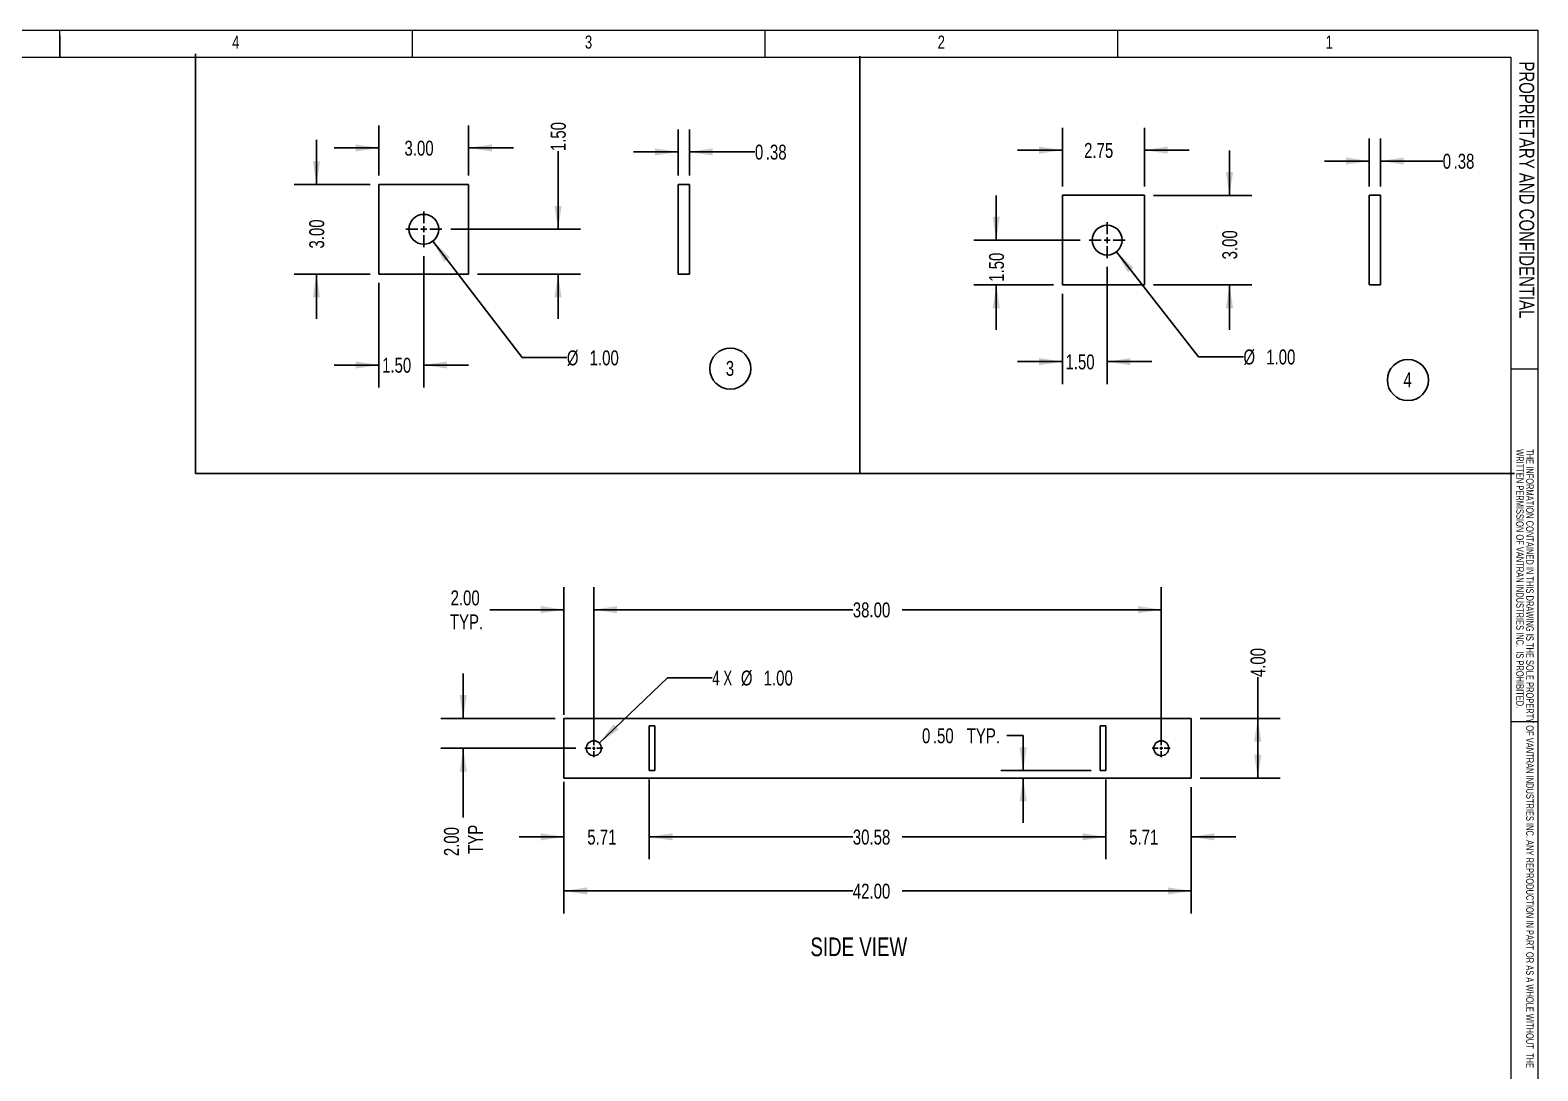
# Model space of a CAD drawing. Header units: inches. Extents: x 0 to 16.5, y 0 to 11.7.
# Drawn here: x 8.1 to 16.52, y 5.86 to 11.67 of the extents above; entities that cross this region are included whole.
import ezdxf

# ---------------------------------------------------------------- set-up
doc = ezdxf.new("R2010")
doc.units = ezdxf.units.IN
doc.header["$MEASUREMENT"] = 0
doc.layers.add('FORMAT', color=7, linetype='Continuous')
doc.styles.add('SLDTEXTSTYLE0', font='TXT', dxfattribs={"width": 0.75})
doc.styles.add('SLDTEXTSTYLE5', font='TXT', dxfattribs={"width": 0.666667})
doc.dimstyles.new('SLDDIMSTYLE0', dxfattribs={"dimtxt": 0.084961, "dimasz": 0.13, "dimexe": 0, "dimexo": 0.0625, "dimgap": 0.02124, "dimtad": 0, "dimlfac": 12, "dimrnd": 1e-09, "dimzin": 4, "dimdsep": 46, "dimtxsty": 'SLDTEXTSTYLE0', "dimsah": 1, "dimcen": 0.09, "dimadec": 0, "dimazin": 1, "dimtfac": 1, "dimtofl": 0, "dimtmove": 0, "dimatfit": 3, "dimfxl": 0, "dimfrac": 2, "dimtolj": 1, "dimtzin": 12, "dimarcsym": 0})
doc.dimstyles.new('SLDDIMSTYLE1', dxfattribs={"dimtxt": 0.084961, "dimasz": 0.13, "dimexe": 0, "dimexo": 0.0625, "dimgap": 0.02124, "dimtad": 0, "dimlfac": 12, "dimrnd": 1e-09, "dimzin": 12, "dimdsep": 46, "dimtxsty": 'SLDTEXTSTYLE0', "dimsah": 1, "dimcen": 0.09, "dimadec": 0, "dimazin": 3, "dimtfac": 1, "dimtofl": 0, "dimtmove": 0, "dimatfit": 3, "dimfxl": 0, "dimfrac": 2, "dimtolj": 1, "dimtzin": 12, "dimarcsym": 0})
doc.dimstyles.new('SLDDIMSTYLE10', dxfattribs={"dimtxt": 0.084961, "dimasz": 0.13, "dimexe": 0, "dimexo": 0.0625, "dimgap": 0.02124, "dimtad": 0, "dimlfac": 6, "dimrnd": 1e-09, "dimzin": 12, "dimdsep": 46, "dimtxsty": 'SLDTEXTSTYLE0', "dimsah": 1, "dimcen": 0.09, "dimadec": 0, "dimazin": 3, "dimtfac": 1, "dimtmove": 0, "dimatfit": 0, "dimfxl": 0, "dimfrac": 2, "dimtolj": 1, "dimtzin": 12, "dimarcsym": 0})
doc.dimstyles.new('SLDDIMSTYLE2', dxfattribs={"dimtxt": 0.084961, "dimasz": 0.13, "dimexe": 0, "dimexo": 0.0625, "dimgap": 0.02124, "dimtad": 0, "dimlfac": 12, "dimrnd": 1e-09, "dimzin": 4, "dimdsep": 46, "dimtxsty": 'SLDTEXTSTYLE0', "dimsah": 1, "dimcen": 0.09, "dimadec": 0, "dimazin": 1, "dimtfac": 1, "dimtmove": 0, "dimatfit": 0, "dimfxl": 0, "dimfrac": 2, "dimtolj": 1, "dimtzin": 12, "dimarcsym": 0})
doc.dimstyles.new('SLDDIMSTYLE3', dxfattribs={"dimtxt": 0.084961, "dimasz": 0.13, "dimexe": 0, "dimexo": 0.0625, "dimgap": 0.02124, "dimtad": 0, "dimlfac": 12, "dimrnd": 1e-09, "dimzin": 12, "dimdsep": 46, "dimtxsty": 'SLDTEXTSTYLE0', "dimsah": 1, "dimcen": 0.09, "dimadec": 0, "dimazin": 3, "dimtfac": 1, "dimtmove": 0, "dimatfit": 0, "dimfxl": 0, "dimfrac": 2, "dimtolj": 1, "dimtzin": 12, "dimarcsym": 0})
doc.dimstyles.new('SLDDIMSTYLE4', dxfattribs={"dimtxt": 0.084961, "dimasz": 0.13, "dimexe": 0, "dimexo": 0.0625, "dimgap": 0.02124, "dimtad": 0, "dimtih": 1, "dimtoh": 1, "dimlfac": 12, "dimrnd": 1e-09, "dimzin": 4, "dimdsep": 46, "dimtxsty": 'SLDTEXTSTYLE0', "dimsah": 1, "dimcen": 0, "dimadec": 0, "dimazin": 1, "dimtfac": 1, "dimtofl": 0, "dimtmove": 0, "dimatfit": 3, "dimfxl": 0, "dimfrac": 2, "dimtolj": 1, "dimtzin": 12, "dimarcsym": 0})
doc.dimstyles.new('SLDDIMSTYLE6', dxfattribs={"dimtxt": 0.084961, "dimasz": 0.13, "dimexe": 0, "dimexo": 0.0625, "dimgap": 0.02124, "dimtad": 0, "dimtih": 1, "dimtoh": 1, "dimlfac": 12, "dimrnd": 1e-09, "dimzin": 4, "dimdsep": 46, "dimtxsty": 'SLDTEXTSTYLE0', "dimsah": 1, "dimcen": 0.09, "dimadec": 0, "dimazin": 1, "dimtfac": 1, "dimtmove": 0, "dimatfit": 0, "dimfxl": 0, "dimfrac": 2, "dimtolj": 1, "dimtzin": 12, "dimarcsym": 0})
doc.dimstyles.new('SLDDIMSTYLE7', dxfattribs={"dimtxt": 0.084961, "dimasz": 0.13, "dimexe": 0, "dimexo": 0.0625, "dimgap": 0.02124, "dimtad": 0, "dimlfac": 12, "dimrnd": 1e-09, "dimzin": 4, "dimdsep": 46, "dimtxsty": 'SLDTEXTSTYLE0', "dimsah": 1, "dimcen": 0.09, "dimadec": 0, "dimazin": 1, "dimtfac": 1, "dimtdec": 3, "dimtmove": 0, "dimatfit": 0, "dimfxl": 0, "dimfrac": 2, "dimtolj": 1, "dimtzin": 12, "dimarcsym": 0})
doc.dimstyles.new('SLDDIMSTYLE8', dxfattribs={"dimtxt": 0.084961, "dimasz": 0.13, "dimexe": 0, "dimexo": 0.0625, "dimgap": 0.02124, "dimtad": 0, "dimlfac": 6, "dimrnd": 1e-09, "dimzin": 4, "dimdsep": 46, "dimtxsty": 'SLDTEXTSTYLE0', "dimsah": 1, "dimcen": 0.09, "dimadec": 0, "dimazin": 1, "dimtfac": 1, "dimtmove": 0, "dimatfit": 0, "dimfxl": 0, "dimfrac": 2, "dimtolj": 1, "dimtzin": 12, "dimarcsym": 0})
doc.dimstyles.new('SLDDIMSTYLE9', dxfattribs={"dimtxt": 0.084961, "dimasz": 0.13, "dimexe": 0, "dimexo": 0.0625, "dimgap": 0.02124, "dimtad": 0, "dimtih": 1, "dimtoh": 1, "dimlfac": 6, "dimrnd": 1e-09, "dimzin": 4, "dimdsep": 46, "dimtxsty": 'SLDTEXTSTYLE0', "dimsah": 1, "dimcen": 0, "dimadec": 0, "dimazin": 1, "dimtfac": 1, "dimtofl": 0, "dimtmove": 0, "dimatfit": 3, "dimfxl": 0, "dimfrac": 2, "dimtolj": 1, "dimtzin": 12, "dimarcsym": 0})

# ---------------------------------------------------------------- blocks, each defined once
blk = doc.blocks.new('SW_NOTE_0')
at = {"color": 0, "linetype": 'Continuous', "lineweight": 0, "attachment_point": 1, "rotation": 270, "style": 'SLDTEXTSTYLE0'}
for s, insert, char_height in [('WRITTEN PERMISSION OF VANTRAN INDUSTRIES INC.  IS PROHIBITED.', (-0.0018, 0), 0.041667), ('THE INFORMATION CONTAINED IN THIS DRAWING IS THE SOLE PROPERTY OF VANTRAN INDUSTRIES INC. ANY REPRODUCTION IN PART OR AS A WHOLE WITHOUT  THE', (0.0537, 0), 0.0416667)]:
    blk.add_mtext(s, dxfattribs=dict(at, insert=insert, char_height=char_height))
blk = doc.blocks.new('Drawing View123')
at = {"color": 7, "linetype": 'Continuous', "lineweight": 25}
for p, q in [((-2.993, 0.2917), (-2.993, 0.2836)), ((0.507, 0.2917), (-2.993, 0.2917)), ((-2.993, 0.2836), (-2.993, 0.2746)), ((-2.993, 0.2746), (-2.993, 0.262)), ((-2.993, 0.262), (-2.993, 0.2382)), ((0.507, 0.2917), (0.507, 0.2836)), ((0.507, 0.2836), (0.507, 0.2746)), ((0.507, 0.2746), (0.507, 0.262)), ((0.507, 0.262), (0.507, 0.2382)), ((-2.993, 0.2382), (-2.993, 0.0118)), ((-2.5173, 0.25), (-2.5173, 0)), ((-2.486, 0.25), (-2.5173, 0.25)), ((-2.486, 0), (-2.486, 0.25)), ((0.0313, 0.25), (0, 0.25)), ((0, 0.25), (0, 0)), ((0.0313, 0), (0.0313, 0.25)), ((0.507, 0.2382), (0.507, 0.0118)), ((-2.993, 0.0118), (-2.993, -0.012)), ((-2.5173, 0), (-2.486, 0)), ((0, 0), (0.0313, 0)), ((0.507, 0.0118), (0.507, -0.012)), ((-2.993, -0.012), (-2.993, -0.0246)), ((-2.993, -0.0246), (-2.993, -0.0336)), ((-2.993, -0.0336), (-2.993, -0.0417)), ((0.507, -0.0417), (-2.993, -0.0417)), ((0.507, -0.012), (0.507, -0.0246)), ((0.507, -0.0246), (0.507, -0.0336)), ((0.507, -0.0336), (0.507, -0.0417))]:
    blk.add_line(p, q, dxfattribs=at)
for centre in [(-2.8263, 0.125), (0.3403, 0.125)]:
    blk.add_circle(centre, 0.0417, dxfattribs=at)
blk = doc.blocks.new('_D_24')
at = {"layer": 'FORMAT'}
for p, q in [((11.5576, 7.4902), (11.5576, 7.0455)), ((11.0818, 7.4486), (11.0818, 7.0455)), ((11.0818, 7.1705), (10.8318, 7.1705)), ((11.5576, 7.1705), (11.8076, 7.1705))]:
    blk.add_line(p, q, dxfattribs=at)
for points in [[(11.0818, 7.1705), (10.9518, 7.1905), (10.9518, 7.1505)], [(11.5576, 7.1705), (11.6876, 7.1505), (11.6876, 7.1905)]]:
    blk.add_solid(points, dxfattribs=at)
at = {"layer": 'FORMAT', "insert": (11.2119, 7.2109), "char_height": 0.08333, "attachment_point": 1, "style": 'SLDTEXTSTYLE0'}
blk.add_mtext('5.71', dxfattribs=at)
blk = doc.blocks.new('_D_25')
at = {"layer": 'FORMAT'}
for p, q in [((11.0818, 7.4782), (11.0818, 6.7436)), ((14.5818, 7.4486), (14.5818, 6.7436)), ((11.0818, 6.8686), (12.6937, 6.8686)), ((14.5818, 6.8686), (12.97, 6.8686))]:
    blk.add_line(p, q, dxfattribs=at)
for points in [[(11.0818, 6.8686), (11.2118, 6.8486), (11.2118, 6.8886)], [(14.5818, 6.8686), (14.4518, 6.8886), (14.4518, 6.8486)]]:
    blk.add_solid(points, dxfattribs=at)
at = {"layer": 'FORMAT', "insert": (12.6937, 6.909), "char_height": 0.08333, "attachment_point": 1, "style": 'SLDTEXTSTYLE0'}
blk.add_mtext('42.00', dxfattribs=at)
blk = doc.blocks.new('_D_26')
at = {"layer": 'FORMAT'}
for p, q in [((13.554, 7.7359), (13.644, 7.7359)), ((13.644, 7.7359), (13.644, 7.5402)), ((14.0248, 7.5402), (13.519, 7.5402)), ((13.644, 7.4986), (13.644, 7.2486))]:
    blk.add_line(p, q, dxfattribs=at)
for points in [[(13.644, 7.5402), (13.664, 7.6702), (13.624, 7.6702)], [(13.644, 7.4986), (13.624, 7.3686), (13.664, 7.3686)]]:
    blk.add_solid(points, dxfattribs=at)
at = {"layer": 'FORMAT', "attachment_point": 1, "style": 'SLDTEXTSTYLE0'}
for s, insert, char_height in [('0', (13.08, 7.7763), 0.0833), ('.50', (13.1406, 7.7763), 0.08333), ('TYP.', (13.3294, 7.7763), 0.08333)]:
    blk.add_mtext(s, dxfattribs=dict(at, insert=insert, char_height=char_height))
blk = doc.blocks.new('_D_27')
at = {"layer": 'FORMAT'}
for p, q in [((11.2485, 7.7152), (11.2485, 8.5639)), ((14.4152, 7.7152), (14.4152, 8.5639)), ((11.2485, 8.4389), (12.6937, 8.4389)), ((14.4152, 8.4389), (12.97, 8.4389))]:
    blk.add_line(p, q, dxfattribs=at)
for points in [[(11.2485, 8.4389), (11.3785, 8.4189), (11.3785, 8.4589)], [(14.4152, 8.4389), (14.2852, 8.4589), (14.2852, 8.4189)]]:
    blk.add_solid(points, dxfattribs=at)
at = {"layer": 'FORMAT', "insert": (12.6937, 8.4793), "char_height": 0.08333, "attachment_point": 1, "style": 'SLDTEXTSTYLE0'}
blk.add_mtext('38.00', dxfattribs=at)
blk = doc.blocks.new('_D_28')
at = {"layer": 'FORMAT'}
for p, q in [((11.0818, 7.8523), (11.0818, 8.5639)), ((11.2485, 7.7152), (11.2485, 8.5639)), ((11.0818, 8.4389), (10.6688, 8.4389)), ((11.2485, 8.4389), (11.4985, 8.4389))]:
    blk.add_line(p, q, dxfattribs=at)
for points in [[(11.0818, 8.4389), (10.9518, 8.4589), (10.9518, 8.4189)], [(11.2485, 8.4389), (11.3785, 8.4189), (11.3785, 8.4589)]]:
    blk.add_solid(points, dxfattribs=at)
at = {"layer": 'FORMAT', "char_height": 0.08333, "attachment_point": 1, "style": 'SLDTEXTSTYLE0'}
for s, insert in [('2.00', (10.4491, 8.5463)), ('TYP.', (10.445, 8.4122))]:
    blk.add_mtext(s, dxfattribs=dict(at, insert=insert))
blk = doc.blocks.new('_D_29')
at = {"layer": 'FORMAT'}
for p, q in [((14.9536, 7.8319), (14.9536, 8.0622)), ((14.6318, 7.8319), (15.0786, 7.8319)), ((14.9536, 7.4986), (14.9536, 7.8319)), ((14.6318, 7.4986), (15.0786, 7.4986))]:
    blk.add_line(p, q, dxfattribs=at)
for points in [[(14.9536, 7.8319), (14.9336, 7.7019), (14.9736, 7.7019)], [(14.9536, 7.4986), (14.9736, 7.6286), (14.9336, 7.6286)]]:
    blk.add_solid(points, dxfattribs=at)
at = {"layer": 'FORMAT', "insert": (14.9132, 8.0622), "char_height": 0.08333, "attachment_point": 1, "rotation": 90, "style": 'SLDTEXTSTYLE0'}
blk.add_mtext('4.00', dxfattribs=at)
blk = doc.blocks.new('_D_30')
at = {"layer": 'FORMAT'}
for p, q in [((10.5195, 7.8319), (10.5195, 8.0819)), ((11.0318, 7.8319), (10.3945, 7.8319)), ((11.1485, 7.6652), (10.3945, 7.6652)), ((10.5195, 7.6652), (10.5195, 7.2783))]:
    blk.add_line(p, q, dxfattribs=at)
for points in [[(10.5195, 7.8319), (10.5395, 7.9619), (10.4995, 7.9619)], [(10.5195, 7.6652), (10.4995, 7.5352), (10.5395, 7.5352)]]:
    blk.add_solid(points, dxfattribs=at)
at = {"layer": 'FORMAT', "char_height": 0.08333, "attachment_point": 1, "rotation": 90, "style": 'SLDTEXTSTYLE0'}
for s, insert in [('2.00', (10.4121, 7.0627)), ('TYP', (10.5462, 7.0754))]:
    blk.add_mtext(s, dxfattribs=dict(at, insert=insert))
blk = doc.blocks.new('_D_31')
at = {"layer": 'FORMAT'}
for p, q in [((11.2786, 7.6941), (11.6591, 8.0587)), ((11.6591, 8.0587), (11.9091, 8.0587))]:
    blk.add_line(p, q, dxfattribs=at)
blk.add_solid([(11.2786, 7.6941), (11.3863, 7.7696), (11.3586, 7.7984)], dxfattribs=at)
at = {"layer": 'FORMAT', "char_height": 0.08333, "attachment_point": 1}
for s, insert, style in [('4 X', (11.9091, 8.0991), 'SLDTEXTSTYLE5'), ('%%c', (12.069, 8.0991), 'SLDTEXTSTYLE0'), ('1.00', (12.1964, 8.0991), 'SLDTEXTSTYLE0')]:
    blk.add_mtext(s, dxfattribs=dict(at, insert=insert, style=style))
blk = doc.blocks.new('_D_32')
at = {"layer": 'FORMAT'}
for p, q in [((14.1061, 7.4902), (14.1061, 7.0455)), ((14.5818, 7.4486), (14.5818, 7.0455)), ((14.1061, 7.1705), (13.8561, 7.1705)), ((14.5818, 7.1705), (14.8318, 7.1705))]:
    blk.add_line(p, q, dxfattribs=at)
for points in [[(14.1061, 7.1705), (13.9761, 7.1905), (13.9761, 7.1505)], [(14.5818, 7.1705), (14.7118, 7.1505), (14.7118, 7.1905)]]:
    blk.add_solid(points, dxfattribs=at)
at = {"layer": 'FORMAT', "insert": (14.2362, 7.2109), "char_height": 0.08333, "attachment_point": 1, "style": 'SLDTEXTSTYLE0'}
blk.add_mtext('5.71', dxfattribs=at)
blk = doc.blocks.new('_D_33')
at = {"layer": 'FORMAT'}
for p, q in [((11.5576, 7.4902), (11.5576, 7.0455)), ((14.1061, 7.4902), (14.1061, 7.0455)), ((11.5576, 7.1705), (12.6937, 7.1705)), ((14.1061, 7.1705), (12.97, 7.1705))]:
    blk.add_line(p, q, dxfattribs=at)
for points in [[(11.5576, 7.1705), (11.6876, 7.1505), (11.6876, 7.1905)], [(14.1061, 7.1705), (13.9761, 7.1905), (13.9761, 7.1505)]]:
    blk.add_solid(points, dxfattribs=at)
at = {"layer": 'FORMAT', "insert": (12.6937, 7.2109), "char_height": 0.08333, "attachment_point": 1, "style": 'SLDTEXTSTYLE0'}
blk.add_mtext('30.58', dxfattribs=at)
blk = doc.blocks.new('SW_CENTERMARKSYMBOL_12')
at = {"layer": 'FORMAT', "color": 0}
for p, q in [((-0.0167, 0), (-0.05, 0)), ((0, 0), (-0.0083, 0)), ((0, 0.0167), (0, 0.05)), ((0, 0), (0, 0.0083)), ((0, 0), (0, -0.0083)), ((0, 0), (0.0083, 0)), ((0.0167, 0), (0.05, 0)), ((0, -0.0167), (0, -0.05))]:
    blk.add_line(p, q, dxfattribs=at)
blk = doc.blocks.new('SW_CENTERMARKSYMBOL_13')
at = {"layer": 'FORMAT', "color": 0}
for p, q in [((-0.0167, 0), (-0.05, 0)), ((0, 0), (-0.0083, 0)), ((0, 0.0167), (0, 0.05)), ((0, 0), (0, 0.0083)), ((0, 0), (0, -0.0083)), ((0, 0), (0.0083, 0)), ((0.0167, 0), (0.05, 0)), ((0, -0.0167), (0, -0.05))]:
    blk.add_line(p, q, dxfattribs=at)
blk = doc.blocks.new('Drawing View124')
at = {"color": 7, "linetype": 'Continuous', "lineweight": 25}
for p, q in [((-0.5, 0), (-0.5, -0.5)), ((0, 0), (-0.5, 0)), ((0, 0), (0, -0.5)), ((0, -0.5), (-0.5, -0.5))]:
    blk.add_line(p, q, dxfattribs=at)
blk.add_circle((-0.25, -0.25), 0.0833, dxfattribs=at)
blk = doc.blocks.new('_D_34')
at = {"layer": 'FORMAT'}
for p, q in [((9.7006, 10.8126), (9.7006, 11.0626)), ((9.9995, 10.8126), (9.5756, 10.8126)), ((9.9995, 10.3126), (9.5756, 10.3126)), ((9.7006, 10.3126), (9.7006, 10.0626))]:
    blk.add_line(p, q, dxfattribs=at)
for points in [[(9.7006, 10.8126), (9.7206, 10.9426), (9.6806, 10.9426)], [(9.7006, 10.3126), (9.6806, 10.1826), (9.7206, 10.1826)]]:
    blk.add_solid(points, dxfattribs=at)
at = {"layer": 'FORMAT', "insert": (9.6602, 10.4548), "char_height": 0.08333, "attachment_point": 1, "rotation": 90, "style": 'SLDTEXTSTYLE0'}
blk.add_mtext('3.00', dxfattribs=at)
blk = doc.blocks.new('_D_35')
at = {"layer": 'FORMAT'}
for p, q in [((10.0495, 10.8626), (10.0495, 11.1416)), ((10.5495, 10.8626), (10.5495, 11.1416)), ((10.0495, 11.0166), (9.7995, 11.0166)), ((10.5495, 11.0166), (10.7995, 11.0166))]:
    blk.add_line(p, q, dxfattribs=at)
for points in [[(10.0495, 11.0166), (9.9195, 11.0366), (9.9195, 10.9966)], [(10.5495, 11.0166), (10.6795, 10.9966), (10.6795, 11.0366)]]:
    blk.add_solid(points, dxfattribs=at)
at = {"layer": 'FORMAT', "insert": (10.1917, 11.057), "char_height": 0.08333, "attachment_point": 1, "style": 'SLDTEXTSTYLE0'}
blk.add_mtext('3.00', dxfattribs=at)
blk = doc.blocks.new('_D_36')
at = {"layer": 'FORMAT'}
for p, q in [((10.3502, 10.4964), (10.8478, 9.8459)), ((10.8478, 9.8459), (11.0978, 9.8459))]:
    blk.add_line(p, q, dxfattribs=at)
blk.add_solid([(10.3502, 10.4964), (10.4133, 10.381), (10.445, 10.4053)], dxfattribs=at)
at = {"layer": 'FORMAT', "char_height": 0.08333, "attachment_point": 1, "style": 'SLDTEXTSTYLE0'}
for s, insert in [('%%c', (11.0978, 9.8862)), ('1.00', (11.2252, 9.8862))]:
    blk.add_mtext(s, dxfattribs=dict(at, insert=insert))
blk = doc.blocks.new('_D_37')
at = {"layer": 'FORMAT'}
for p, q in [((11.0488, 10.5626), (11.0488, 10.9985)), ((10.4495, 10.5626), (11.1738, 10.5626)), ((10.5995, 10.3126), (11.1738, 10.3126)), ((11.0488, 10.3126), (11.0488, 10.0626))]:
    blk.add_line(p, q, dxfattribs=at)
for points in [[(11.0488, 10.5626), (11.0688, 10.6926), (11.0288, 10.6926)], [(11.0488, 10.3126), (11.0288, 10.1826), (11.0688, 10.1826)]]:
    blk.add_solid(points, dxfattribs=at)
at = {"layer": 'FORMAT', "insert": (11.0084, 10.9985), "char_height": 0.08333, "attachment_point": 1, "rotation": 90, "style": 'SLDTEXTSTYLE0'}
blk.add_mtext('1.50', dxfattribs=at)
blk = doc.blocks.new('_D_38')
at = {"layer": 'FORMAT'}
for p, q in [((10.2995, 10.4126), (10.2995, 9.6797)), ((10.0495, 10.2626), (10.0495, 9.6797)), ((10.0495, 9.8047), (9.7995, 9.8047)), ((10.2995, 9.8047), (10.5495, 9.8047))]:
    blk.add_line(p, q, dxfattribs=at)
for points in [[(10.0495, 9.8047), (9.9195, 9.8247), (9.9195, 9.7847)], [(10.2995, 9.8047), (10.4295, 9.7847), (10.4295, 9.8247)]]:
    blk.add_solid(points, dxfattribs=at)
at = {"layer": 'FORMAT', "insert": (10.0667, 9.8451), "char_height": 0.08333, "attachment_point": 1, "style": 'SLDTEXTSTYLE0'}
blk.add_mtext('1.50', dxfattribs=at)
blk = doc.blocks.new('SW_NOTE_0_5')
at = {"layer": 'FORMAT', "color": 0}
blk.add_circle((0.0303, 0.0646), 0.1146, dxfattribs=at)
at = {"layer": 'FORMAT', "color": 0, "insert": (0.0286, 0.1074), "char_height": 0.0833, "attachment_point": 2, "style": 'SLDTEXTSTYLE0'}
blk.add_mtext('3', dxfattribs=at)
blk = doc.blocks.new('SW_CENTERMARKSYMBOL_14')
at = {"layer": 'FORMAT', "color": 0}
for p, q in [((0, 0.0333), (0, 0.1)), ((-0.0333, 0), (-0.1, 0)), ((0, 0), (-0.0167, 0)), ((0, 0), (0, 0.0167)), ((0, 0), (0, -0.0167)), ((0, 0), (0.0167, 0)), ((0.0333, 0), (0.1, 0)), ((0, -0.0333), (0, -0.1))]:
    blk.add_line(p, q, dxfattribs=at)
blk = doc.blocks.new('Drawing View126')
at = {"color": 7, "linetype": 'Continuous', "lineweight": 25}
for p, q in [((0, 0), (-0.4583, 0)), ((0, 0), (0, -0.5)), ((-0.4583, 0), (-0.4583, -0.5)), ((0, -0.5), (-0.4583, -0.5))]:
    blk.add_line(p, q, dxfattribs=at)
blk.add_circle((-0.2083, -0.25), 0.0833, dxfattribs=at)
blk = doc.blocks.new('_D_39')
at = {"layer": 'FORMAT'}
for p, q in [((13.8632, 10.802), (13.8632, 11.1292)), ((14.3215, 10.802), (14.3215, 11.1292)), ((13.8632, 11.0042), (13.6132, 11.0042)), ((14.3215, 11.0042), (14.5715, 11.0042))]:
    blk.add_line(p, q, dxfattribs=at)
for points in [[(13.8632, 11.0042), (13.7332, 11.0242), (13.7332, 10.9842)], [(14.3215, 11.0042), (14.4515, 10.9842), (14.4515, 11.0242)]]:
    blk.add_solid(points, dxfattribs=at)
at = {"layer": 'FORMAT', "insert": (13.9845, 11.0446), "char_height": 0.08333, "attachment_point": 1, "style": 'SLDTEXTSTYLE0'}
blk.add_mtext('2.75', dxfattribs=at)
blk = doc.blocks.new('_D_40')
at = {"layer": 'FORMAT'}
for p, q in [((14.796, 10.752), (14.796, 11.002)), ((14.3715, 10.752), (14.921, 10.752)), ((14.3715, 10.252), (14.921, 10.252)), ((14.796, 10.252), (14.796, 10.002))]:
    blk.add_line(p, q, dxfattribs=at)
for points in [[(14.796, 10.752), (14.816, 10.882), (14.776, 10.882)], [(14.796, 10.252), (14.776, 10.122), (14.816, 10.122)]]:
    blk.add_solid(points, dxfattribs=at)
at = {"layer": 'FORMAT', "insert": (14.7556, 10.3943), "char_height": 0.08333, "attachment_point": 1, "rotation": 90, "style": 'SLDTEXTSTYLE0'}
blk.add_mtext('3.00', dxfattribs=at)
blk = doc.blocks.new('_D_41')
at = {"layer": 'FORMAT'}
for p, q in [((14.1132, 10.352), (14.1132, 9.6985)), ((13.8632, 10.202), (13.8632, 9.6985)), ((13.8632, 9.8235), (13.6132, 9.8235)), ((14.1132, 9.8235), (14.3632, 9.8235))]:
    blk.add_line(p, q, dxfattribs=at)
for points in [[(13.8632, 9.8235), (13.7332, 9.8435), (13.7332, 9.8035)], [(14.1132, 9.8235), (14.2432, 9.8035), (14.2432, 9.8435)]]:
    blk.add_solid(points, dxfattribs=at)
at = {"layer": 'FORMAT', "insert": (13.8804, 9.8639), "char_height": 0.08333, "attachment_point": 1, "style": 'SLDTEXTSTYLE0'}
blk.add_mtext('1.50', dxfattribs=at)
blk = doc.blocks.new('_D_42')
at = {"layer": 'FORMAT'}
for p, q in [((13.4943, 10.502), (13.4943, 10.752)), ((13.9632, 10.502), (13.3693, 10.502)), ((13.8132, 10.252), (13.3693, 10.252)), ((13.4943, 10.252), (13.4943, 10.002))]:
    blk.add_line(p, q, dxfattribs=at)
for points in [[(13.4943, 10.502), (13.5143, 10.632), (13.4743, 10.632)], [(13.4943, 10.252), (13.4743, 10.122), (13.5143, 10.122)]]:
    blk.add_solid(points, dxfattribs=at)
at = {"layer": 'FORMAT', "insert": (13.4539, 10.2693), "char_height": 0.08333, "attachment_point": 1, "rotation": 90, "style": 'SLDTEXTSTYLE0'}
blk.add_mtext('1.50', dxfattribs=at)
blk = doc.blocks.new('_D_43')
at = {"layer": 'FORMAT'}
for p, q in [((14.1646, 10.4365), (14.6237, 9.8506)), ((14.6237, 9.8506), (14.8737, 9.8506))]:
    blk.add_line(p, q, dxfattribs=at)
blk.add_solid([(14.1646, 10.4365), (14.229, 10.3218), (14.2605, 10.3465)], dxfattribs=at)
at = {"layer": 'FORMAT', "char_height": 0.08333, "attachment_point": 1, "style": 'SLDTEXTSTYLE0'}
for s, insert in [('%%c', (14.8737, 9.891)), ('1.00', (15.0011, 9.891))]:
    blk.add_mtext(s, dxfattribs=dict(at, insert=insert))
blk = doc.blocks.new('SW_NOTE_0_6')
at = {"layer": 'FORMAT', "color": 0}
blk.add_circle((0.0303, 0.0646), 0.1146, dxfattribs=at)
at = {"layer": 'FORMAT', "color": 0, "insert": (0.0286, 0.1074), "char_height": 0.0833, "attachment_point": 2, "style": 'SLDTEXTSTYLE0'}
blk.add_mtext('4', dxfattribs=at)
blk = doc.blocks.new('SW_CENTERMARKSYMBOL_15')
at = {"layer": 'FORMAT', "color": 0}
for p, q in [((0, 0.0333), (0, 0.1)), ((-0.0333, 0), (-0.1, 0)), ((0, 0), (-0.0167, 0)), ((0, 0), (0, 0.0167)), ((0, 0), (0, -0.0167)), ((0, 0), (0.0167, 0)), ((0.0333, 0), (0.1, 0)), ((0, -0.0333), (0, -0.1))]:
    blk.add_line(p, q, dxfattribs=at)
blk = doc.blocks.new('Drawing View127')
at = {"color": 7, "linetype": 'Continuous', "lineweight": 25}
for p, q in [((0, 0.5), (0, 0)), ((0.0625, 0.5), (0, 0.5)), ((0.0625, 0), (0.0625, 0.5)), ((0, 0), (0.0625, 0))]:
    blk.add_line(p, q, dxfattribs=at)
blk = doc.blocks.new('_D_44')
at = {"layer": 'FORMAT'}
for p, q in [((15.576, 10.802), (15.576, 11.0685)), ((15.6385, 10.802), (15.6385, 11.0685)), ((15.576, 10.9435), (15.326, 10.9435)), ((15.6385, 10.9435), (15.986, 10.9435))]:
    blk.add_line(p, q, dxfattribs=at)
for points in [[(15.576, 10.9435), (15.446, 10.9635), (15.446, 10.9235)], [(15.6385, 10.9435), (15.7685, 10.9235), (15.7685, 10.9635)]]:
    blk.add_solid(points, dxfattribs=at)
at = {"layer": 'FORMAT', "attachment_point": 1, "style": 'SLDTEXTSTYLE0'}
for s, insert, char_height in [('0', (15.986, 10.9839), 0.0833), ('.38', (16.0466, 10.9839), 0.08333)]:
    blk.add_mtext(s, dxfattribs=dict(at, insert=insert, char_height=char_height))
blk = doc.blocks.new('Drawing View128')
at = {"color": 7, "linetype": 'Continuous', "lineweight": 25}
for p, q in [((0, 0), (0, -0.5)), ((0.0625, 0), (0, 0)), ((0.0625, -0.5), (0.0625, 0)), ((0, -0.5), (0.0625, -0.5))]:
    blk.add_line(p, q, dxfattribs=at)
blk = doc.blocks.new('_D_45')
at = {"layer": 'FORMAT'}
for p, q in [((11.7192, 10.8626), (11.7192, 11.1195)), ((11.7817, 10.8626), (11.7817, 11.1195)), ((11.7192, 10.9945), (11.4692, 10.9945)), ((11.7817, 10.9945), (12.1475, 10.9945))]:
    blk.add_line(p, q, dxfattribs=at)
for points in [[(11.7192, 10.9945), (11.5892, 11.0145), (11.5892, 10.9745)], [(11.7817, 10.9945), (11.9117, 10.9745), (11.9117, 11.0145)]]:
    blk.add_solid(points, dxfattribs=at)
at = {"layer": 'FORMAT', "attachment_point": 1, "style": 'SLDTEXTSTYLE0'}
for s, insert, char_height in [('0', (12.1475, 11.0349), 0.0833), ('.38', (12.2081, 11.0349), 0.08333)]:
    blk.add_mtext(s, dxfattribs=dict(at, insert=insert, char_height=char_height))

msp = doc.modelspace()

# ---------------------------------------------------------------- linework, layer by layer
at = {"color": 7, "linetype": 'Continuous', "lineweight": 18}
for p, q in [((0.0187, 11.67421), (16.51673, 11.67421)), ((8.26772, 11.52421), (8.26772, 11.67421)), ((8.26772, 11.64425), (8.26772, 11.52417)), ((10.23622, 11.52421), (10.23622, 11.67421)), ((12.20472, 11.52421), (12.20472, 11.67421)), ((14.17323, 11.52421), (14.17323, 11.67421)), ((16.51673, 11.67421), (16.51673, 0.0187)), ((0.1687, 11.52421), (16.36673, 11.52421)), ((16.36673, 11.52421), (16.36673, 0.1687)), ((16.36673, 9.78346), (16.51673, 9.78346)), ((16.36673, 7.81496), (16.51673, 7.81496))]:
    msp.add_line(p, q, dxfattribs=at)
at = {"layer": 'FORMAT'}
for p, q in [((9.02505, 11.54116), (9.02505, 9.19998)), ((12.73331, 11.52897), (12.73331, 9.19998)), ((9.02505, 9.19998), (16.38605, 9.19998))]:
    msp.add_line(p, q, dxfattribs=at)

# ---------------------------------------------------------------- block references
at = {"color": 7, "linetype": 'Continuous', "lineweight": 25}
for name, p in [('Drawing View124', (10.54952, 10.81256)), ('Drawing View128', (11.71916, 10.81256)), ('Drawing View126', (14.32149, 10.75205)), ('Drawing View127', (15.57598, 10.25205)), ('Drawing View123', (14.07484, 7.54024))]:
    msp.add_blockref(name, p, dxfattribs=at)
at = {"color": 7, "linetype": 'Continuous', "lineweight": 0}
msp.add_blockref('SW_NOTE_0', (16.43964, 9.33498), dxfattribs=at)
at = {"layer": 'FORMAT'}
for name, p in [('SW_CENTERMARKSYMBOL_14', (10.29952, 10.56256)), ('SW_CENTERMARKSYMBOL_15', (14.11316, 10.50205)), ('SW_NOTE_0_5', (11.97961, 9.71998)), ('SW_NOTE_0_6', (15.76115, 9.65596)), ('SW_CENTERMARKSYMBOL_12', (11.24851, 7.66524)), ('SW_CENTERMARKSYMBOL_13', (14.41517, 7.66524))]:
    msp.add_blockref(name, p, dxfattribs=at)

# ---------------------------------------------------------------- texts
at = {"color": 7, "linetype": 'Continuous', "lineweight": 0, "char_height": 0.07292, "attachment_point": 2, "style": 'SLDTEXTSTYLE0'}
for s, insert in [('4', (9.2505, 11.64401)), ('3', (11.219, 11.64401)), ('2', (13.18751, 11.64401)), ('1', (15.35286, 11.64401))]:
    msp.add_mtext(s, dxfattribs=dict(at, insert=insert))
at = {"color": 7, "linetype": 'Continuous', "lineweight": 0, "insert": (16.49631, 11.4998), "char_height": 0.0833333, "attachment_point": 1, "rotation": 270, "style": 'SLDTEXTSTYLE0'}
msp.add_mtext('PROPRIETARY AND CONFIDENTIAL', dxfattribs=at)
at = {"layer": 'FORMAT', "insert": (12.457, 6.60878), "char_height": 0.104167, "attachment_point": 1, "style": 'SLDTEXTSTYLE0'}
msp.add_mtext('SIDE VIEW', dxfattribs=at)

# ---------------------------------------------------------------- dimensions: what is measured, and where the dimension line sits
at = {"layer": 'FORMAT'}
for base, p1, p2, angle, dimstyle, picture, middle in [((11.0488, 10.31256), (10.39952, 10.56256), (10.54952, 10.31256), 90, 'SLDDIMSTYLE8', '_D_37', (11.0488, 11.10632)), ((9.70059, 10.31256), (10.04952, 10.81256), (10.04952, 10.31256), 90, 'SLDDIMSTYLE8', '_D_34', (9.70059, 10.56256)), ((14.796, 10.25205), (14.32149, 10.75205), (14.32149, 10.25205), 90, 'SLDDIMSTYLE8', '_D_40', (14.796, 10.50205)), ((13.49429, 10.50205), (13.86316, 10.25205), (14.01316, 10.50205), 90, 'SLDDIMSTYLE8', '_D_42', (13.49429, 10.37705)), ((14.95357, 7.49857), (14.58184, 7.8319), (14.58184, 7.49857), 90, 'SLDDIMSTYLE0', '_D_29', (14.95357, 8.16999)), ((11.55759, 7.17049), (11.08184, 7.49857), (11.55759, 7.54024), 0, 'SLDDIMSTYLE3', '_D_24', (11.31971, 7.17049)), ((14.58184, 6.86865), (11.08184, 7.5282), (14.58184, 7.49857), 0, 'SLDDIMSTYLE0', '_D_25', (12.83184, 6.86865)), ((14.10609, 7.17049), (14.58184, 7.49857), (14.10609, 7.54024), 0, 'SLDDIMSTYLE3', '_D_32', (14.34396, 7.17049))]:
    dim = msp.add_linear_dim(base=base, p1=p1, p2=p2, angle=angle, dimstyle=dimstyle, dxfattribs=at)
    dim.commit()
    dim.dimension.update_dxf_attribs({"geometry": picture, "text_midpoint": middle, "dimtype": 160})
for base, p1, p2, dimstyle, picture, middle in [((10.54952, 11.01662), (10.04952, 10.81256), (10.54952, 10.81256), 'SLDDIMSTYLE8', '_D_35', (10.29952, 11.01662)), ((14.32149, 11.0042), (13.86316, 10.75205), (14.32149, 10.75205), 'SLDDIMSTYLE10', '_D_39', (14.09232, 11.0042)), ((10.29952, 9.80469), (10.04952, 10.31256), (10.29952, 10.46256), 'SLDDIMSTYLE8', '_D_38', (10.17452, 9.80469)), ((14.11316, 9.8235), (13.86316, 10.25205), (14.11316, 10.40205), 'SLDDIMSTYLE8', '_D_41', (13.98816, 9.8235)), ((14.41517, 8.4389), (11.24851, 7.66524), (14.41517, 7.66524), 'SLDDIMSTYLE0', '_D_27', (12.83184, 8.4389)), ((11.55759, 7.17049), (14.10609, 7.54024), (11.55759, 7.54024), 'SLDDIMSTYLE1', '_D_33', (12.83184, 7.17049))]:
    dim = msp.add_linear_dim(base=base, p1=p1, p2=p2, dimstyle=dimstyle, dxfattribs=at)
    dim.commit()
    dim.dimension.update_dxf_attribs({"geometry": picture, "text_midpoint": middle, "dimtype": 160})
for base, p1, p2, picture, middle in [((11.7816556349, 10.9945493275), (11.7191556349, 10.8125644654), (11.7816556349, 10.8125644654), '_D_45', (12.255244276, 10.9945493275)), ((15.6384792931, 10.9434813367), (15.5759792931, 10.7520464577), (15.6384792931, 10.7520464577), '_D_44', (16.0937845476, 10.9434813367))]:
    dim = msp.add_linear_dim(base=base, p1=p1, p2=p2, text='0<>', dimstyle='SLDDIMSTYLE10', dxfattribs=at)
    dim.commit()
    dim.dimension.update_dxf_attribs({"geometry": picture, "text_midpoint": middle, "dimtype": 160})
for p1, p2, picture, middle in [((10.24889, 10.62875), (10.35015, 10.49638), '_D_36', (11.26927, 9.84587)), ((14.06175, 10.56763), (14.16456, 10.43646), '_D_43', (15.04524, 9.85059))]:
    dim = msp.add_diameter_dim_2p(p1=p1, p2=p2, dimstyle='SLDDIMSTYLE9', dxfattribs=at)
    dim.commit()
    dim.dimension.update_dxf_attribs({"geometry": picture, "text_midpoint": middle, "dimtype": 163})
for base, p1, p2, angle, text, dimstyle, picture, middle in [((11.24851, 8.4389), (11.08184, 7.80228), (11.24851, 7.66524), 0, '<>\\PTYP.', 'SLDDIMSTYLE2', '_D_28', (10.5569, 8.4389)), ((10.51952, 7.66524), (11.08184, 7.8319), (11.19851, 7.66524), 90, '<>\\PTYP', 'SLDDIMSTYLE7', '_D_30', (10.51952, 7.17049)), ((13.64405, 7.54024), (14.58184, 7.49857), (14.07484, 7.54024), 90, '0<> TYP.', 'SLDDIMSTYLE6', '_D_26', (13.64405, 7.73591))]:
    dim = msp.add_linear_dim(base=base, p1=p1, p2=p2, angle=angle, text=text, dimstyle=dimstyle, dxfattribs=at)
    dim.commit()
    dim.dimension.update_dxf_attribs({"geometry": picture, "text_midpoint": middle, "dimtype": 160})
dim = msp.add_diameter_dim_2p(p1=(11.21842, 7.63641), p2=(11.27859, 7.69406), text='4 X<>', dimstyle='SLDDIMSTYLE4', dxfattribs=at)
dim.commit()
dim.dimension.update_dxf_attribs({"geometry": '_D_31', "text_midpoint": (12.16054, 8.0587), "dimtype": 163})

doc.saveas('drawing.dxf')
